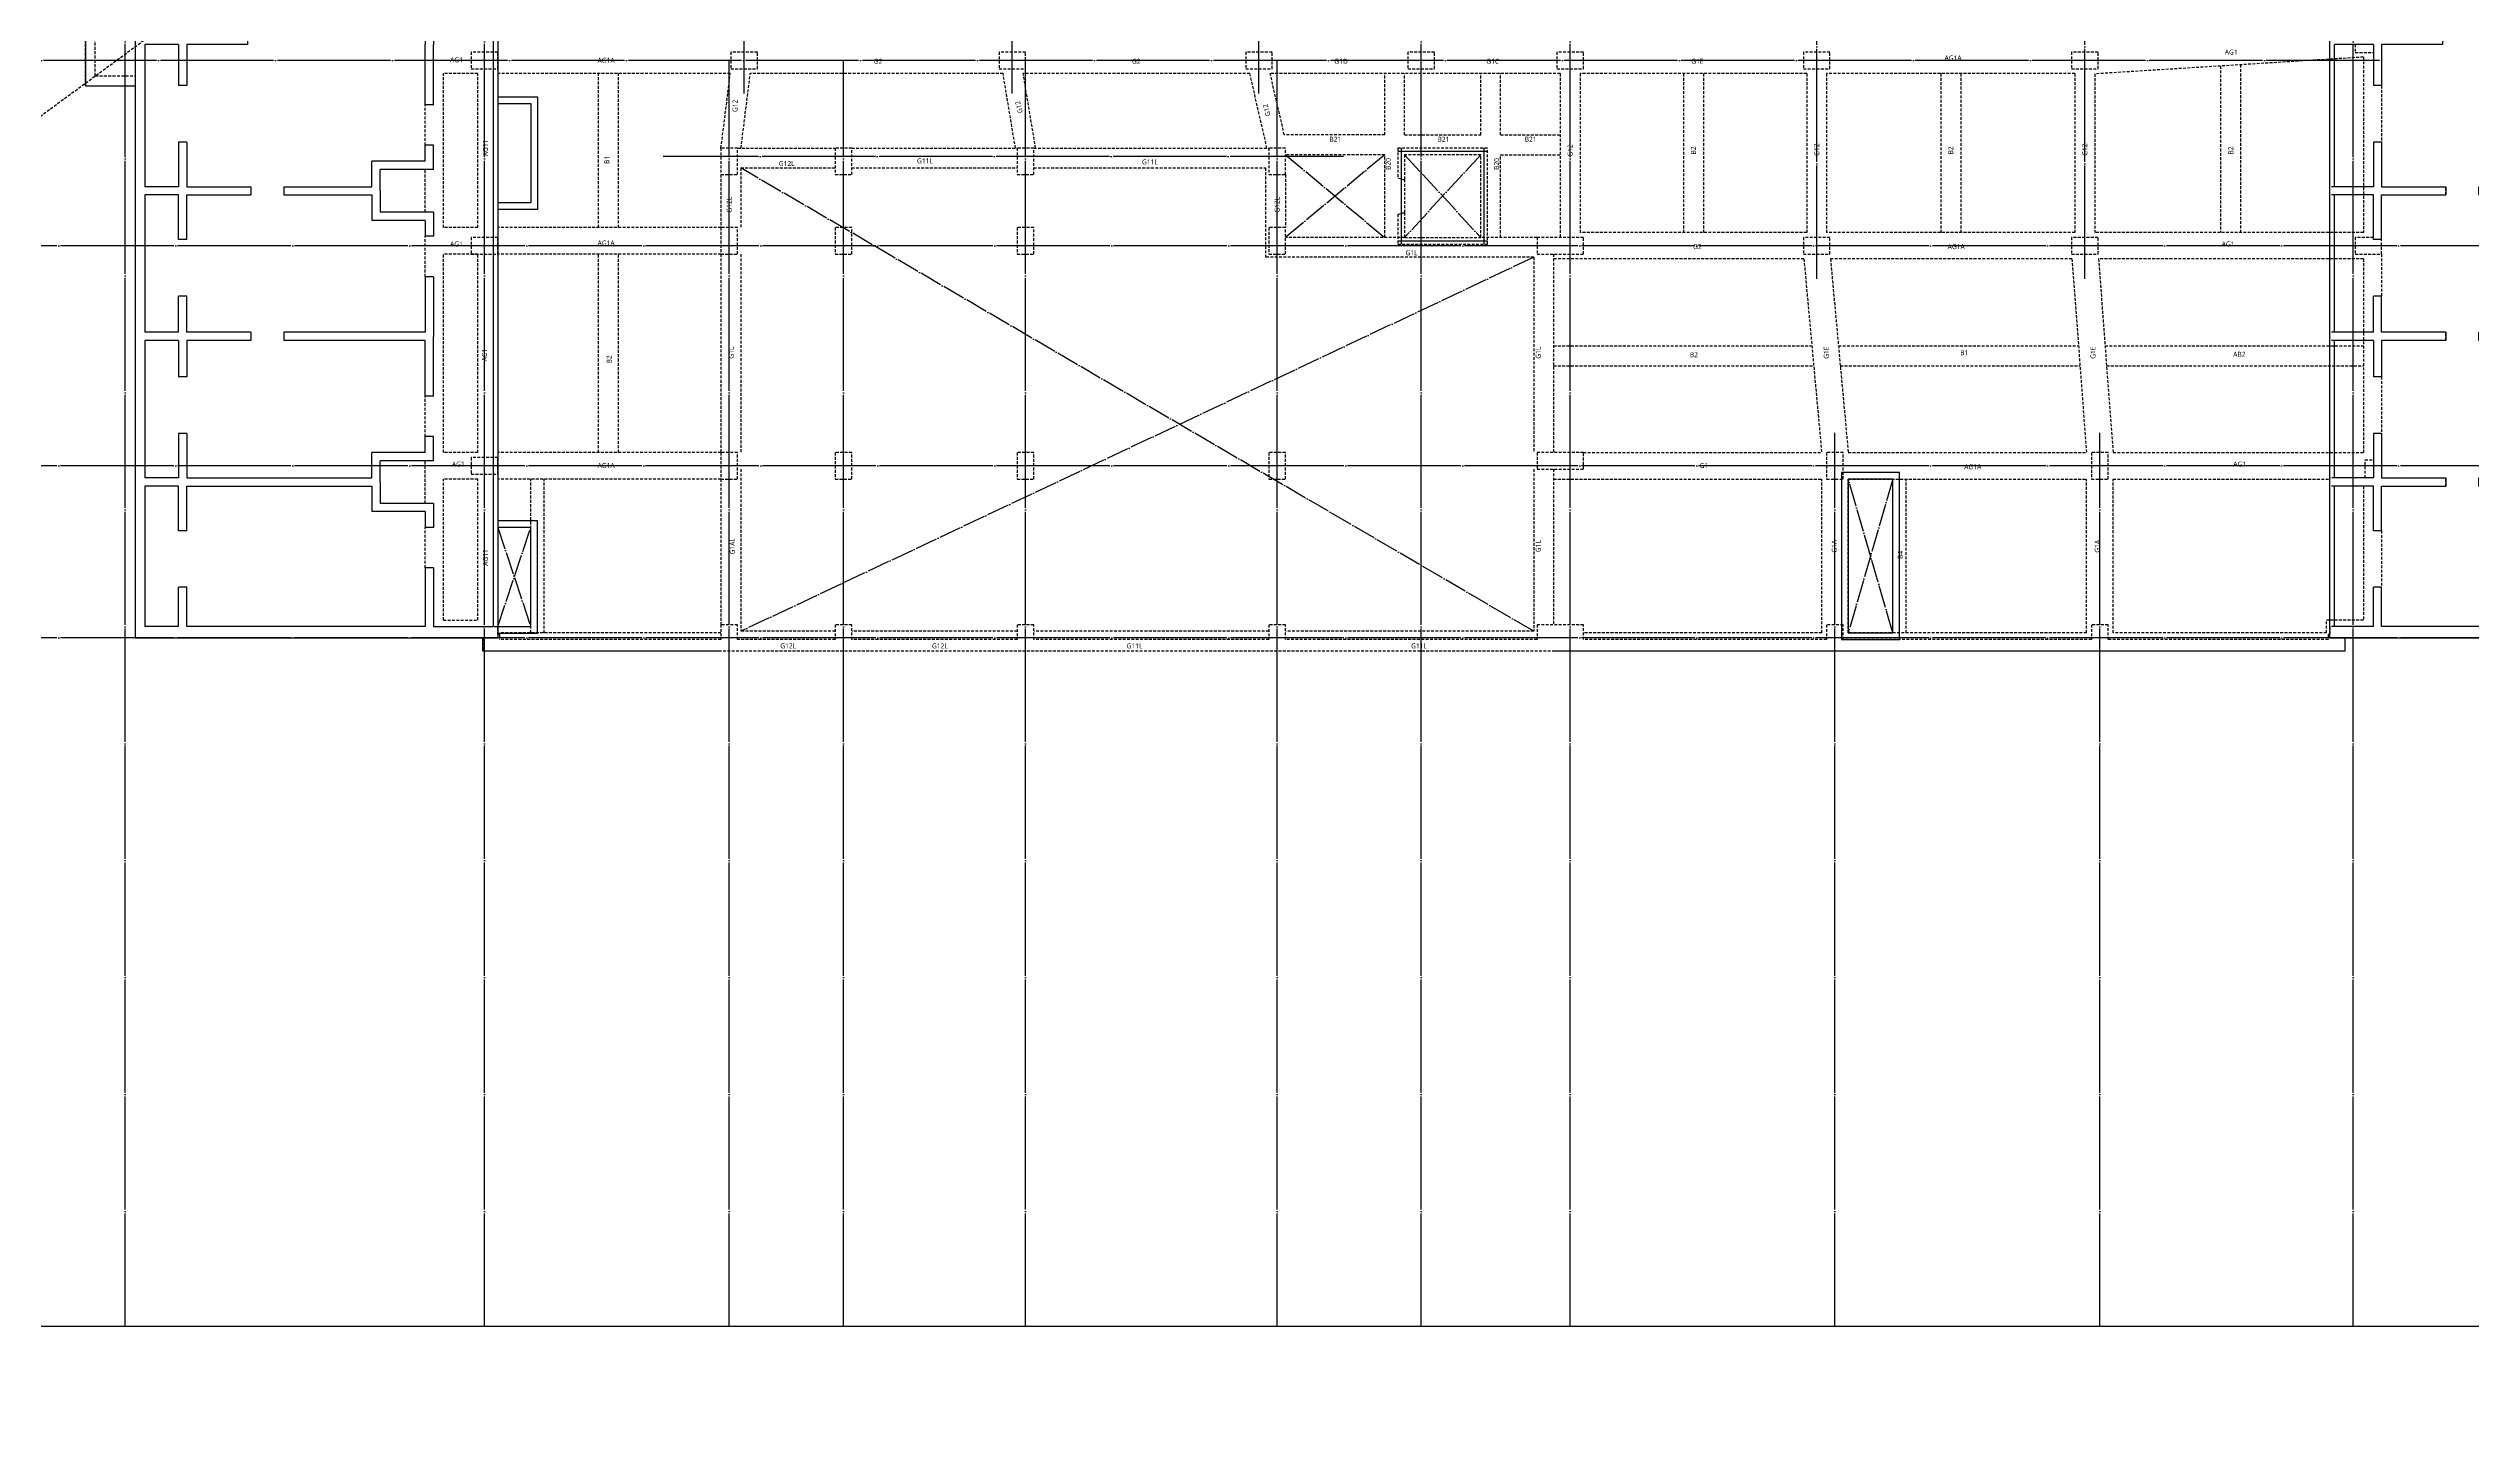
# Model space of a CAD drawing. Header units: millimetres. Extents: x 317501 to 2277231, y -321722 to 1186893.
# Drawn here: x 1525307 to 1598502, y 706226 to 748139 of the extents above; entities that cross this region are included whole.
import ezdxf
from ezdxf.enums import TextEntityAlignment as Align

# ---------------------------------------------------------------- set-up
doc = ezdxf.new("R2010")
doc.units = ezdxf.units.MM
doc.header["$LTSCALE"] = 57
for name, pattern in [('XS-지하주차장$0$CEN', [62, 60, -1, 0, -1]), ('XS-지하주차장$0$DDOT', [14, 12, -1, 0, -1]), ('XS-지하주차장$0$HID', [2.3, 1.5, -0.8])]:
    doc.linetypes.add(name, pattern=pattern)
for name, color, linetype, plot in [('XS-지하주차장$0$0106', 3, 'XS-지하주차장$0$HID', False), ('XS-지하주차장$0$B-TEXT', 7, 'Continuous', False), ('XS-지하주차장$0$DEFPOINT', 144, 'Continuous', False), ('XS-지하주차장$0$G-TEXT', 3, 'Continuous', False)]:
    doc.layers.add(name, color=color, linetype=linetype, plot=plot)
for name, color, linetype in [('XS-지하주차장$0$AWG', 5, 'XS-지하주차장$0$HID'), ('XS-지하주차장$0$B', 9, 'XS-지하주차장$0$HID'), ('XS-지하주차장$0$CEN-P', 14, 'XS-지하주차장$0$CEN'), ('XS-지하주차장$0$DA', 7, 'XS-지하주차장$0$HID'), ('XS-지하주차장$0$DA-PIT', 40, 'Continuous'), ('XS-지하주차장$0$EL7', 7, 'Continuous'), ('XS-지하주차장$0$G', 4, 'XS-지하주차장$0$HID'), ('XS-지하주차장$0$OPEN', 9, 'XS-지하주차장$0$DDOT'), ('XS-지하주차장$0$W1-H', 11, 'XS-지하주차장$0$HID'), ('XS-지하주차장$0$W11', 40, 'Continuous'), ('XS-지하주차장$0$WG', 6, 'XS-지하주차장$0$HID')]:
    doc.layers.add(name, color=color, linetype=linetype)
doc.styles.add('XS-지하주차장$0$맑은 고딕', font='malgun.ttf')

# ---------------------------------------------------------------- blocks, each defined once
blk = doc.blocks.new('XS-지하주차장$0$B1-W')
at = {"layer": 'XS-지하주차장$0$W1-H'}
for p, q in [((-1500, 16695), (-1500, 25595)), ((-1200, 16995), (-1200, 25295)), ((0, 18195), (0, 16995)), ((300, 17945), (300, 13645)), ((1315, 17945), (1315, 16700)), ((1565, 17945), (1565, 16700)), ((8765, 16115), (8765, 17945)), ((9015, 16115), (9015, 17945)), ((10155, 17710), (10155, 17210)), ((10955, 17710), (10155, 17710)), ((10955, 17210), (10955, 17710)), ((18000, 17710), (18000, 17210)), ((18800, 17710), (18000, 17710)), ((18800, 17210), (18800, 17710)), ((26100, 17710), (26100, 17210)), ((26900, 17710), (26100, 17710)), ((26900, 17210), (26900, 17710)), ((33550, 17710), (33550, 17210)), ((34350, 17710), (33550, 17710)), ((34350, 17210), (34350, 17710)), ((38450, 17710), (38450, 17210)), ((39250, 17710), (38450, 17710)), ((39250, 17210), (39250, 17710)), ((42950, 17710), (42950, 17210)), ((43750, 17710), (42950, 17710)), ((43750, 17210), (43750, 17710)), ((50400, 17710), (50400, 17210)), ((51200, 17710), (50400, 17710)), ((51200, 17210), (51200, 17710)), ((58500, 17710), (58500, 17210)), ((59300, 17710), (58500, 17710)), ((59300, 17210), (59300, 17710)), ((67065, 17945), (67065, 17695)), ((67065, 17695), (67615, 17695)), ((67615, 17695), (67615, 16700)), ((67865, 17945), (67865, 16700)), ((-1200, 16995), (0, 16995)), ((10155, 17210), (10955, 17210)), ((18000, 17210), (18800, 17210)), ((26100, 17210), (26900, 17210)), ((33550, 17210), (34350, 17210)), ((38450, 17210), (39250, 17210)), ((42950, 17210), (43750, 17210)), ((50400, 17210), (51200, 17210)), ((58500, 17210), (59300, 17210)), ((-1500, 16695), (0, 16695)), ((0, 16695), (0, 0)), ((1565, 16700), (1315, 16700)), ((9015, 16115), (8765, 16115)), ((67865, 16700), (67615, 16700)), ((1565, 14990), (1315, 14990)), ((1315, 14990), (1315, 13645)), ((1565, 14990), (1565, 13645)), ((8765, 14415), (8765, 14895)), ((9015, 14895), (8765, 14895)), ((9015, 14165), (9015, 14895)), ((18200, 14810), (17700, 14810)), ((17700, 14810), (17700, 14010)), ((18200, 14010), (18200, 14810)), ((21650, 14810), (21150, 14810)), ((21150, 14810), (21150, 14010)), ((21650, 14010), (21650, 14810)), ((27150, 14810), (26650, 14810)), ((26650, 14810), (26650, 14010)), ((27150, 14010), (27150, 14810)), ((34750, 14810), (34250, 14810)), ((34250, 14810), (34250, 14010)), ((34750, 14010), (34750, 14810)), ((40850, 14810), (38150, 14810)), ((38150, 14810), (38150, 13915)), ((40850, 11910), (40850, 14810)), ((67865, 14990), (67615, 14990)), ((67615, 14990), (67615, 13645)), ((67865, 14990), (67865, 13645)), ((7155, 13645), (7155, 14415)), ((8765, 14415), (7155, 14415)), ((7405, 13520), (7405, 14165)), ((9015, 14165), (7405, 14165)), ((17700, 14010), (18200, 14010)), ((21150, 14010), (21650, 14010)), ((26650, 14010), (27150, 14010)), ((34250, 14010), (34750, 14010)), ((38150, 13915), (38300, 13865)), ((40650, 14610), (38350, 14610)), ((38350, 14610), (38350, 13865)), ((40650, 12110), (40650, 14610)), ((1315, 13645), (300, 13645)), ((300, 13395), (300, 9245)), ((1315, 13395), (300, 13395)), ((1315, 12050), (1315, 13395)), ((1565, 13645), (3500, 13645)), ((1565, 12050), (1565, 13395)), ((1565, 13395), (3500, 13395)), ((3500, 13645), (3500, 13395)), ((4500, 13645), (7155, 13645)), ((4500, 13645), (4500, 13395)), ((4500, 13395), (7155, 13395)), ((7155, 13395), (7155, 12625)), ((7405, 13520), (7405, 12875)), ((38300, 13865), (38350, 13865)), ((66300, 13395), (66300, 13645)), ((67615, 13645), (66300, 13645)), ((67615, 13395), (66300, 13395)), ((67615, 12110), (67615, 13395)), ((67865, 13645), (69800, 13645)), ((67865, 12110), (67865, 13395)), ((67865, 13395), (69800, 13395)), ((69800, 13395), (69800, 13645)), ((8765, 12625), (7155, 12625)), ((9015, 12875), (7405, 12875)), ((8765, 12625), (8765, 12145)), ((9015, 12875), (9015, 12145)), ((38150, 12805), (38300, 12855)), ((38150, 12805), (38150, 11910)), ((38300, 12855), (38350, 12855)), ((38350, 12855), (38350, 12110)), ((1565, 12050), (1315, 12050)), ((9015, 12145), (8765, 12145)), ((10155, 12110), (10155, 11610)), ((10955, 12110), (10155, 12110)), ((10955, 11610), (10955, 12110)), ((18200, 12410), (17700, 12410)), ((17700, 12410), (17700, 11610)), ((18200, 11610), (18200, 12410)), ((21650, 12410), (21150, 12410)), ((21150, 12410), (21150, 11610)), ((21650, 11610), (21650, 12410)), ((27150, 12410), (26650, 12410)), ((26650, 12410), (26650, 11610)), ((27150, 11610), (27150, 12410)), ((34750, 12410), (34250, 12410)), ((34250, 12410), (34250, 11610)), ((34750, 11610), (34750, 12410)), ((38150, 11910), (40850, 11910)), ((38350, 12110), (40650, 12110)), ((42350, 12110), (42350, 11610)), ((43750, 12110), (42350, 12110)), ((43750, 11610), (43750, 12110)), ((50400, 12110), (50400, 11610)), ((51200, 12110), (50400, 12110)), ((51200, 11610), (51200, 12110)), ((58500, 12110), (58500, 11610)), ((59300, 12110), (58500, 12110)), ((59300, 11610), (59300, 12110)), ((67615, 12110), (67065, 12110)), ((67065, 12110), (67065, 11610)), ((67865, 11610), (67865, 12110)), ((10155, 11610), (10955, 11610)), ((17700, 11610), (18200, 11610)), ((21150, 11610), (21650, 11610)), ((26650, 11610), (27150, 11610)), ((34250, 11610), (34750, 11610)), ((42350, 11610), (43750, 11610)), ((50400, 11610), (51200, 11610)), ((58500, 11610), (59300, 11610)), ((67065, 11610), (67865, 11610)), ((1565, 10340), (1315, 10340)), ((1315, 9245), (1315, 10340)), ((1565, 9245), (1565, 10340)), ((8765, 10925), (8765, 9245)), ((9015, 10925), (8765, 10925)), ((9015, 10925), (9015, 9120)), ((67865, 10340), (67615, 10340)), ((67615, 9245), (67615, 10340)), ((67865, 9245), (67865, 10340)), ((1315, 9245), (300, 9245)), ((1315, 8995), (300, 8995)), ((300, 8995), (300, 4845)), ((1315, 8995), (1315, 7900)), ((3500, 9245), (1565, 9245)), ((1565, 8995), (1565, 7900)), ((3500, 8995), (1565, 8995)), ((3500, 9245), (3500, 8995)), ((8765, 9245), (4500, 9245)), ((4500, 9245), (4500, 8995)), ((8765, 8995), (4500, 8995)), ((8765, 7315), (8765, 8995)), ((9015, 7315), (9015, 9120)), ((66300, 8995), (66300, 9245)), ((67615, 9245), (66300, 9245)), ((67615, 8995), (66300, 8995)), ((67615, 8995), (67615, 7900)), ((69800, 9245), (67865, 9245)), ((67865, 8995), (67865, 7900)), ((69800, 8995), (67865, 8995)), ((69800, 8995), (69800, 9245)), ((1565, 7900), (1315, 7900)), ((67865, 7900), (67615, 7900)), ((9015, 7315), (8765, 7315)), ((1565, 6190), (1315, 6190)), ((1315, 6190), (1315, 4845)), ((1565, 6190), (1565, 4845)), ((8765, 5615), (8765, 6095)), ((9015, 6095), (8765, 6095)), ((9015, 5365), (9015, 6095)), ((67865, 6190), (67615, 6190)), ((67615, 6190), (67615, 5395)), ((67865, 6190), (67865, 4845)), ((7155, 4845), (7155, 5615)), ((8765, 5615), (7155, 5615)), ((7405, 4720), (7405, 5365)), ((9015, 5365), (7405, 5365)), ((10155, 5460), (10155, 4960)), ((10955, 5460), (10155, 5460)), ((10955, 4960), (10955, 5460)), ((18200, 5610), (17700, 5610)), ((17700, 5610), (17700, 4810)), ((18200, 4810), (18200, 5610)), ((21650, 5610), (21150, 5610)), ((21150, 5610), (21150, 4810)), ((21650, 4810), (21650, 5610)), ((27150, 5610), (26650, 5610)), ((26650, 5610), (26650, 4810)), ((27150, 4810), (27150, 5610)), ((34750, 5610), (34250, 5610)), ((34250, 5610), (34250, 4810)), ((34750, 4810), (34750, 5610)), ((42350, 5610), (42350, 5110)), ((43750, 5610), (42350, 5610)), ((43750, 5110), (43750, 5610)), ((51600, 5610), (51100, 5610)), ((51100, 5610), (51100, 4810)), ((51600, 4810), (51600, 5610)), ((59600, 5610), (59100, 5610)), ((59100, 5610), (59100, 4810)), ((59600, 4810), (59600, 5610)), ((67365, 4845), (67365, 5395)), ((67365, 5395), (67615, 5395)), ((1315, 4845), (300, 4845)), ((300, 4595), (300, 350)), ((1315, 4595), (300, 4595)), ((1315, 3250), (1315, 4595)), ((1565, 4845), (7155, 4845)), ((1565, 3250), (1565, 4595)), ((1565, 4595), (7155, 4595)), ((7155, 4595), (7155, 3825)), ((7405, 4720), (7405, 4075)), ((10155, 4960), (10955, 4960)), ((17700, 4810), (18200, 4810)), ((21150, 4810), (21650, 4810)), ((26650, 4810), (27150, 4810)), ((34250, 4810), (34750, 4810)), ((42350, 5110), (43750, 5110)), ((51100, 4810), (51600, 4810)), ((59100, 4810), (59600, 4810)), ((66300, 4595), (66300, 4845)), ((67365, 4845), (66300, 4845)), ((67615, 4595), (66300, 4595)), ((67615, 3250), (67615, 4595)), ((67865, 4845), (69800, 4845)), ((67865, 3250), (67865, 4595)), ((67865, 4595), (69800, 4595)), ((69800, 4595), (69800, 4845)), ((8765, 3825), (7155, 3825)), ((9015, 4075), (7405, 4075)), ((8765, 3825), (8765, 3345)), ((9015, 4075), (9015, 3345)), ((1565, 3250), (1315, 3250)), ((9015, 3345), (8765, 3345)), ((67865, 3250), (67615, 3250)), ((1565, 1540), (1315, 1540)), ((1315, 350), (1315, 1540)), ((1565, 350), (1565, 1540)), ((8765, 2125), (8765, 350)), ((9015, 2125), (8765, 2125)), ((9015, 2125), (9015, 350)), ((67865, 1540), (67615, 1540)), ((67615, 350), (67615, 1540)), ((67865, 350), (67865, 1540)), ((10505, 0), (0, 0)), ((1315, 350), (300, 350)), ((8765, 350), (1565, 350)), ((9015, 350), (10955, 350)), ((10955, 110), (10955, 350)), ((11005, 110), (10955, 110)), ((11005, 110), (11005, -40)), ((18200, 410), (17700, 410)), ((17700, 410), (17700, -40)), ((18200, -40), (18200, 410)), ((21650, 410), (21150, 410)), ((21150, 410), (21150, -40)), ((21650, -40), (21650, 410)), ((27150, 410), (26650, 410)), ((26650, 410), (26650, -40)), ((27150, -40), (27150, 410)), ((34750, 410), (34250, 410)), ((34250, 410), (34250, -40)), ((34750, -40), (34750, 410)), ((43750, 410), (42350, 410)), ((42350, 410), (42350, -40)), ((43750, -40), (43750, 410)), ((51600, 410), (51100, 410)), ((51100, 410), (51100, -40)), ((51600, -40), (51600, 410)), ((59600, 410), (59100, 410)), ((59100, 410), (59100, -40)), ((59600, -40), (59600, 410)), ((66300, 110), (66250, 110)), ((66250, 110), (66250, -40)), ((67615, 350), (66300, 350)), ((66300, 350), (66300, 110)), ((75065, 350), (67865, 350)), ((10505, 0), (10505, -390)), ((66750, -390), (10505, -390)), ((17700, -40), (11005, -40)), ((21150, -40), (18200, -40)), ((26650, -40), (21650, -40)), ((34250, -40), (27150, -40)), ((42350, -40), (34750, -40)), ((51100, -40), (43750, -40)), ((59100, -40), (51600, -40)), ((66250, -40), (59600, -40)), ((76355, 0), (66750, 0)), ((66750, 0), (66750, -390))]:
    blk.add_line(p, q, dxfattribs=at)
blk = doc.blocks.new('XS-지하주차장$0$103')
at = {"layer": 'XS-지하주차장$0$W11'}
for p, q in [((0, 0), (0, 14100)), ((24885, 14100), (0, 14100)), ((24885, 10715), (24885, 14100)), ((250, 10455), (250, 13900)), ((6830, 13900), (250, 13900)), ((6830, 10455), (6830, 13900)), ((7030, 10455), (7030, 13900)), ((14359, 13900), (7030, 13900)), ((13891, 10455), (14359, 13900)), ((14093, 10455), (14561, 13900)), ((23030, 13900), (14561, 13900)), ((23030, 10455), (23030, 13900)), ((24685, 13900), (23230, 13900)), ((23230, 8715), (23230, 13900)), ((24685, 10515), (24685, 13900)), ((6830, 10455), (250, 10455)), ((250, 8715), (250, 10255)), ((6830, 10255), (250, 10255)), ((6830, 9015), (6830, 10255)), ((13891, 10455), (7030, 10455)), ((7030, 9015), (7030, 10255)), ((13865, 10255), (7030, 10255)), ((13865, 8715), (13865, 10255)), ((23030, 10255), (14065, 10255)), ((14065, 8715), (14065, 10255)), ((23030, 10455), (14093, 10455)), ((23030, 8715), (23030, 10255)), ((24685, 10515), (48340, 10515)), ((30045, 10715), (24885, 10715)), ((30045, 10715), (30045, 10655)), ((30045, 10655), (48690, 10655)), ((48340, 8715), (48340, 10515)), ((48690, 10655), (48690, -300)), ((1075, 8715), (250, 8715)), ((1075, 8465), (250, 8465)), ((250, 8465), (250, 1565)), ((1075, 8715), (1075, 8465)), ((3025, 8715), (2185, 8715)), ((2185, 8715), (2185, 8465)), ((2775, 8465), (2185, 8465)), ((2775, 8465), (2775, 7425)), ((3025, 8715), (3025, 7675)), ((5615, 8715), (6455, 8715)), ((5615, 8715), (5615, 7675)), ((5865, 8465), (6455, 8465)), ((5865, 8465), (5865, 7425)), ((6455, 8715), (6455, 8465)), ((7565, 8715), (8320, 8715)), ((7565, 8715), (7565, 8465)), ((7565, 8465), (7920, 8465)), ((7920, 8465), (7920, 7915)), ((8720, 8715), (8320, 8715)), ((8720, 8715), (8720, 7915)), ((11025, 8715), (10425, 8715)), ((10425, 8715), (10425, 7075)), ((11025, 8715), (11025, 7675)), ((13615, 8715), (13615, 7675)), ((13615, 8715), (14215, 8715)), ((14215, 8715), (14215, 7075)), ((15920, 8715), (15920, 7915)), ((16720, 8715), (15920, 8715)), ((16720, 8715), (16720, 7915)), ((19025, 8715), (18425, 8715)), ((18425, 8715), (18425, 7075)), ((19025, 8715), (19025, 7675)), ((21615, 8715), (21615, 7675)), ((23030, 8715), (21615, 8715)), ((22215, 8465), (23795, 8465)), ((22215, 8465), (22215, 7075)), ((24595, 8715), (23230, 8715)), ((23795, 8465), (23795, 7915)), ((24595, 6920), (24595, 8715)), ((27545, 8715), (30745, 8715)), ((27545, 7755), (27545, 8715)), ((27795, 8465), (30095, 8465)), ((27795, 7755), (27795, 8465)), ((30095, 3100), (30095, 8465)), ((30345, 3100), (30345, 8465)), ((30345, 8465), (30745, 8465)), ((32575, 8715), (30745, 8715)), ((32575, 8465), (30745, 8465)), ((32575, 8715), (32575, 8465)), ((34525, 8715), (33795, 8715)), ((33795, 8715), (33795, 8465)), ((34275, 8465), (33795, 8465)), ((34275, 8465), (34275, 6855)), ((34525, 8715), (34525, 7105)), ((35815, 8715), (36545, 8715)), ((35815, 8715), (35815, 7105)), ((36065, 8465), (36545, 8465)), ((36065, 8465), (36065, 6855)), ((36545, 8715), (36545, 8465)), ((37765, 8715), (39570, 8715)), ((37765, 8715), (37765, 8465)), ((37765, 8465), (39445, 8465)), ((39445, 8465), (39445, 4200)), ((41375, 8715), (39570, 8715)), ((39695, 8465), (39695, 4200)), ((41375, 8465), (39695, 8465)), ((41375, 8715), (41375, 8465)), ((43325, 8715), (42595, 8715)), ((42595, 8715), (42595, 8465)), ((43075, 8465), (42595, 8465)), ((43075, 8465), (43075, 6855)), ((43325, 8715), (43325, 7105)), ((44615, 8715), (45345, 8715)), ((44615, 8715), (44615, 7105)), ((44865, 8465), (45345, 8465)), ((44865, 8465), (44865, 6855)), ((45345, 8715), (45345, 8465)), ((46565, 8715), (48340, 8715)), ((46565, 8715), (46565, 8465)), ((46565, 8465), (48340, 8465)), ((48340, 8465), (48340, 1265)), ((4195, 7425), (2775, 7425)), ((4320, 7675), (3025, 7675)), ((4195, 4655), (4195, 7425)), ((4320, 7675), (5615, 7675)), ((4445, 4655), (4445, 7425)), ((4445, 7425), (5865, 7425)), ((8720, 7915), (7920, 7915)), ((12320, 7675), (11025, 7675)), ((12320, 7675), (13615, 7675)), ((15920, 7915), (16720, 7915)), ((20320, 7675), (19025, 7675)), ((20320, 7675), (21615, 7675)), ((23795, 7915), (24345, 7915)), ((24345, 6920), (24345, 7915)), ((27545, 7755), (27795, 7755)), ((14215, 7075), (10425, 7075)), ((22215, 7075), (18425, 7075)), ((24345, 6920), (24595, 6920)), ((35045, 6855), (34275, 6855)), ((35170, 7105), (34525, 7105)), ((35045, 4200), (35045, 6855)), ((35170, 7105), (35815, 7105)), ((35295, 6855), (36065, 6855)), ((35295, 4200), (35295, 6855)), ((43845, 6855), (43075, 6855)), ((43970, 7105), (43325, 7105)), ((43845, 1265), (43845, 6855)), ((43970, 7105), (44615, 7105)), ((44095, 1265), (44095, 6855)), ((44095, 6855), (44865, 6855)), ((27545, 6565), (27545, 4900)), ((27545, 6565), (27795, 6565)), ((27795, 4900), (27795, 6565)), ((24345, 1565), (24345, 5710)), ((24345, 5710), (24595, 5710)), ((24595, 3100), (24595, 5710)), ((4195, 4655), (4320, 4655)), ((4445, 4655), (4320, 4655)), ((27545, 4900), (27795, 4900)), ((35045, 4200), (35295, 4200)), ((39445, 4200), (39695, 4200)), ((4195, 1565), (4195, 3155)), ((4195, 3155), (4320, 3155)), ((4445, 3155), (4320, 3155)), ((4445, 1565), (4445, 3155)), ((24595, 3100), (25595, 3100)), ((25595, 3100), (25595, 2850)), ((26705, 3100), (27545, 3100)), ((26705, 3100), (26705, 2850)), ((27545, 3330), (27795, 3330)), ((27545, 3100), (27545, 3330)), ((27795, 3100), (27795, 3330)), ((27795, 3100), (30095, 3100)), ((30345, 3100), (30745, 3100)), ((30745, 3100), (30745, 1265)), ((35045, 1265), (35045, 3200)), ((35045, 3200), (35295, 3200)), ((35295, 1265), (35295, 3200)), ((39445, 3200), (39445, 1265)), ((39445, 3200), (39695, 3200)), ((39695, 3200), (39695, 1265)), ((24595, 250), (24595, 2850)), ((24595, 2850), (25595, 2850)), ((26705, 2850), (30495, 2850)), ((30495, 250), (30495, 2850)), ((250, 1565), (1040, 1565)), ((1040, 1565), (1040, 1315)), ((2850, 1565), (4195, 1565)), ((2850, 1565), (2850, 1315)), ((5790, 1565), (4445, 1565)), ((5790, 1565), (5790, 1315)), ((8720, 1565), (7600, 1565)), ((7600, 1565), (7600, 1315)), ((8720, 1565), (8720, 300)), ((11920, 1565), (11920, 300)), ((11920, 1565), (12720, 1565)), ((12720, 1565), (12720, 300)), ((16720, 1565), (15920, 1565)), ((15920, 1565), (15920, 300)), ((16720, 300), (16720, 1565)), ((19920, 1565), (20720, 1565)), ((19920, 300), (19920, 1565)), ((20720, 300), (20720, 1565)), ((23795, 300), (23795, 1565)), ((24345, 1565), (23795, 1565)), ((250, 1315), (250, 300)), ((250, 1315), (1040, 1315)), ((2850, 1315), (4195, 1315)), ((4195, 1315), (4195, 300)), ((5790, 1315), (4445, 1315)), ((4445, 1315), (4445, 300)), ((7920, 1315), (7600, 1315)), ((7920, 1315), (7920, 300)), ((30745, 1265), (31990, 1265)), ((30745, 1015), (30745, 0)), ((30745, 1015), (31990, 1015)), ((31990, 1265), (31990, 1015)), ((33700, 1265), (35045, 1265)), ((33700, 1265), (33700, 1015)), ((33700, 1015), (35045, 1015)), ((35045, 1015), (35045, 0)), ((36640, 1265), (35295, 1265)), ((36640, 1015), (35295, 1015)), ((35295, 1015), (35295, 0)), ((36640, 1265), (36640, 1015)), ((39445, 1265), (38350, 1265)), ((38350, 1265), (38350, 1015)), ((39445, 1015), (38350, 1015)), ((39445, 1015), (39445, 0)), ((39695, 1265), (40790, 1265)), ((39695, 1015), (39695, 0)), ((39695, 1015), (40790, 1015)), ((40790, 1265), (40790, 1015)), ((42500, 1265), (43845, 1265)), ((42500, 1265), (42500, 1015)), ((42500, 1015), (43845, 1015)), ((43845, 1015), (43845, 0)), ((45440, 1265), (44095, 1265)), ((45440, 1015), (44095, 1015)), ((44095, 1015), (44095, 0)), ((45440, 1265), (45440, 1015)), ((48340, 1265), (47150, 1265)), ((47150, 1265), (47150, 1015)), ((48340, 1015), (47150, 1015)), ((48340, 1015), (48340, 0)), ((250, 300), (4195, 300)), ((4445, 300), (7920, 300)), ((8720, 300), (11920, 300)), ((12720, 300), (15920, 300)), ((16720, 300), (19920, 300)), ((20720, 300), (23795, 300)), ((24595, 250), (30495, 250)), ((30495, 0), (0, 0)), ((30495, -300), (30495, 0)), ((30495, -300), (48690, -300)), ((30745, 0), (35045, 0)), ((35295, 0), (39445, 0)), ((39695, 0), (43845, 0)), ((44095, 0), (48340, 0))]:
    blk.add_line(p, q, dxfattribs=at)
blk = doc.blocks.new('XS-지하주차장$0$104')
at = {"layer": 'XS-지하주차장$0$W11'}
for p, q in [((24885, 10265), (30045, 10265)), ((24885, 10265), (24885, 10205)), ((30045, 10265), (30045, 10205)), ((0, 10205), (24885, 10205)), ((0, 10205), (0, 0)), ((250, 8715), (250, 10065)), ((250, 10065), (24885, 10065)), ((24885, 10065), (48340, 10065)), ((30045, 10205), (48690, 10205)), ((48340, 8715), (48340, 10065)), ((48690, 10205), (48690, -300)), ((1075, 8715), (250, 8715)), ((1075, 8465), (250, 8465)), ((250, 8465), (250, 6350)), ((1075, 8715), (1075, 8465)), ((3025, 8715), (2295, 8715)), ((2295, 8715), (2295, 8465)), ((2775, 8465), (2295, 8465)), ((2775, 8465), (2775, 7425)), ((3025, 8715), (3025, 7675)), ((5615, 8715), (6345, 8715)), ((5615, 8715), (5615, 7675)), ((5865, 8465), (6345, 8465)), ((5865, 8465), (5865, 7425)), ((6345, 8715), (6345, 8465)), ((7565, 8715), (8320, 8715)), ((7565, 8715), (7565, 8465)), ((7565, 8465), (8195, 8465)), ((8195, 8465), (8195, 6350)), ((9075, 8715), (8320, 8715)), ((8445, 8465), (8445, 5550)), ((9075, 8465), (8445, 8465)), ((9075, 8715), (9075, 8465)), ((11025, 8715), (10295, 8715)), ((10295, 8715), (10295, 8465)), ((10775, 8465), (10295, 8465)), ((10775, 8465), (10775, 7425)), ((11025, 8715), (11025, 7675)), ((13615, 8715), (14345, 8715)), ((13615, 8715), (13615, 7675)), ((13865, 8465), (14345, 8465)), ((13865, 8465), (13865, 7425)), ((14345, 8715), (14345, 8465)), ((15565, 8715), (16320, 8715)), ((15565, 8715), (15565, 8465)), ((15565, 8465), (16195, 8465)), ((16195, 8465), (16195, 5550)), ((17075, 8715), (16320, 8715)), ((16445, 8465), (16445, 7675)), ((17075, 8465), (16445, 8465)), ((17075, 8715), (17075, 8465)), ((19025, 8715), (18295, 8715)), ((18295, 8715), (18295, 8465)), ((18775, 8465), (18295, 8465)), ((18775, 8465), (18775, 7425)), ((19025, 8715), (19025, 7675)), ((21615, 8715), (22345, 8715)), ((21615, 8715), (21615, 7675)), ((21865, 8465), (22345, 8465)), ((21865, 8465), (21865, 7425)), ((22345, 8715), (22345, 8465)), ((23565, 8715), (24595, 8715)), ((23565, 8715), (23565, 8465)), ((23565, 8465), (24345, 8465)), ((24345, 8465), (24345, 7675)), ((24595, 6875), (24595, 8715)), ((27545, 8715), (30745, 8715)), ((27545, 7755), (27545, 8715)), ((27795, 8465), (30095, 8465)), ((27795, 7755), (27795, 8465)), ((30095, 3100), (30095, 8465)), ((30345, 3100), (30345, 8465)), ((30345, 8465), (30745, 8465)), ((32575, 8715), (30745, 8715)), ((32575, 8465), (30745, 8465)), ((32575, 8715), (32575, 8465)), ((34525, 8715), (33795, 8715)), ((33795, 8715), (33795, 8465)), ((34275, 8465), (33795, 8465)), ((34275, 8465), (34275, 6855)), ((34525, 8715), (34525, 7105)), ((35815, 8715), (36545, 8715)), ((35815, 8715), (35815, 7105)), ((36065, 8465), (36545, 8465)), ((36065, 8465), (36065, 6855)), ((36545, 8715), (36545, 8465)), ((37765, 8715), (39570, 8715)), ((37765, 8715), (37765, 8465)), ((37765, 8465), (39445, 8465)), ((39445, 8465), (39445, 4200)), ((41375, 8715), (39570, 8715)), ((39695, 8465), (39695, 4200)), ((41375, 8465), (39695, 8465)), ((41375, 8715), (41375, 8465)), ((43325, 8715), (42595, 8715)), ((42595, 8715), (42595, 8465)), ((43075, 8465), (42595, 8465)), ((43075, 8465), (43075, 6855)), ((43325, 8715), (43325, 7105)), ((44615, 8715), (45345, 8715)), ((44615, 8715), (44615, 7105)), ((44865, 8465), (45345, 8465)), ((44865, 8465), (44865, 6855)), ((45345, 8715), (45345, 8465)), ((46565, 8715), (48340, 8715)), ((46565, 8715), (46565, 8465)), ((46565, 8465), (48340, 8465)), ((48340, 8465), (48340, 1265)), ((4195, 7425), (2775, 7425)), ((4320, 7675), (3025, 7675)), ((4195, 5550), (4195, 7425)), ((4320, 7675), (5615, 7675)), ((4445, 7425), (5865, 7425)), ((4445, 6350), (4445, 7425)), ((12195, 7425), (10775, 7425)), ((12320, 7675), (11025, 7675)), ((12195, 6350), (12195, 7425)), ((12320, 7675), (13615, 7675)), ((12445, 6350), (12445, 7425)), ((12445, 7425), (13865, 7425)), ((16445, 7675), (17075, 7675)), ((17075, 7675), (17075, 5550)), ((20195, 7425), (18775, 7425)), ((20320, 7675), (19025, 7675)), ((20195, 6875), (20195, 7425)), ((20320, 7675), (21615, 7675)), ((20995, 7425), (21865, 7425)), ((20995, 7425), (20995, 6875)), ((24345, 7675), (23795, 7675)), ((23795, 7675), (23795, 6875)), ((27545, 7755), (27795, 7755)), ((20195, 6875), (20995, 6875)), ((24595, 6875), (23795, 6875)), ((35045, 6855), (34275, 6855)), ((35170, 7105), (34525, 7105)), ((35045, 4200), (35045, 6855)), ((35170, 7105), (35815, 7105)), ((35295, 6855), (36065, 6855)), ((35295, 4200), (35295, 6855)), ((43845, 6855), (43075, 6855)), ((43970, 7105), (43325, 7105)), ((43845, 4200), (43845, 6855)), ((43970, 7105), (44615, 7105)), ((44095, 6855), (44865, 6855)), ((44095, 4200), (44095, 6855)), ((800, 6350), (250, 6350)), ((800, 6350), (800, 5550)), ((4995, 6350), (4445, 6350)), ((4995, 6350), (4995, 5550)), ((7645, 6350), (8195, 6350)), ((7645, 6350), (7645, 5550)), ((11920, 6350), (12195, 6350)), ((11920, 5550), (11920, 6350)), ((12445, 6350), (12720, 6350)), ((12720, 6350), (12720, 5550)), ((27545, 6565), (27545, 4900)), ((27545, 6565), (27795, 6565)), ((27795, 4900), (27795, 6565)), ((250, 5550), (250, 1565)), ((800, 5550), (250, 5550)), ((4995, 5550), (4195, 5550)), ((7645, 5550), (8445, 5550)), ((11920, 5550), (12720, 5550)), ((16195, 5550), (17075, 5550)), ((24345, 5665), (24345, 1565)), ((24345, 5665), (24595, 5665)), ((24595, 3100), (24595, 5665)), ((27545, 4900), (27795, 4900)), ((35295, 4200), (35045, 4200)), ((39695, 4200), (39445, 4200)), ((44095, 4200), (43845, 4200)), ((24595, 3100), (25595, 3100)), ((25595, 3100), (25595, 2850)), ((26705, 3100), (27545, 3100)), ((26705, 3100), (26705, 2850)), ((27545, 3330), (27795, 3330)), ((27545, 3100), (27545, 3330)), ((27795, 3100), (27795, 3330)), ((27795, 3100), (30095, 3100)), ((30345, 3100), (30745, 3100)), ((30745, 3100), (30745, 1265)), ((35045, 1265), (35045, 3200)), ((35045, 3200), (35295, 3200)), ((35295, 1265), (35295, 3200)), ((39445, 3200), (39695, 3200)), ((39445, 3200), (39445, 1265)), ((39695, 3200), (39695, 1265)), ((43845, 1265), (43845, 3200)), ((43845, 3200), (44095, 3200)), ((44095, 1265), (44095, 3200)), ((24595, 250), (24595, 2850)), ((24595, 2850), (25595, 2850)), ((26705, 2850), (30495, 2850)), ((30495, 250), (30495, 2850)), ((800, 1565), (250, 1565)), ((800, 1565), (800, 765)), ((4995, 1565), (4195, 1565)), ((4195, 1565), (4195, 140)), ((4995, 1565), (4995, 765)), ((8445, 1565), (7645, 1565)), ((7645, 1565), (7645, 765)), ((8445, 1565), (8445, 140)), ((12720, 1565), (11920, 1565)), ((11920, 1565), (11920, 765)), ((12720, 1565), (12720, 765)), ((16995, 1565), (16195, 1565)), ((16195, 1565), (16195, 140)), ((16995, 1565), (16995, 765)), ((20995, 1565), (20195, 1565)), ((20195, 1565), (20195, 140)), ((20995, 1565), (20995, 765)), ((24345, 1565), (23795, 1565)), ((23795, 1565), (23795, 765)), ((800, 765), (250, 765)), ((250, 765), (250, 140)), ((4995, 765), (4445, 765)), ((4445, 765), (4445, 140)), ((8195, 765), (7645, 765)), ((8195, 765), (8195, 140)), ((11920, 765), (12195, 765)), ((12195, 765), (12195, 140)), ((12720, 765), (12445, 765)), ((12445, 765), (12445, 140)), ((16445, 765), (16445, 140)), ((16445, 765), (16995, 765)), ((20995, 765), (20445, 765)), ((20445, 765), (20445, 140)), ((24345, 765), (23795, 765)), ((24345, 765), (24345, 140)), ((30745, 1265), (31990, 1265)), ((30745, 1015), (30745, -160)), ((30745, 1015), (31980, 1015)), ((31990, 1265), (31990, 1015)), ((33700, 1265), (35045, 1265)), ((33700, 1265), (33700, 1015)), ((33700, 1015), (35045, 1015)), ((35045, 1015), (35045, -160)), ((36640, 1265), (35295, 1265)), ((36640, 1015), (35295, 1015)), ((35295, 1015), (35295, -160)), ((36640, 1265), (36640, 1015)), ((39445, 1265), (38350, 1265)), ((38350, 1265), (38350, 1015)), ((39445, 1015), (38350, 1015)), ((39445, 1015), (39445, -160)), ((39695, 1265), (40790, 1265)), ((39695, 1015), (39695, -160)), ((39695, 1015), (40790, 1015)), ((40790, 1265), (40790, 1015)), ((42500, 1265), (43845, 1265)), ((42500, 1265), (42500, 1015)), ((42500, 1015), (43845, 1015)), ((43845, 1015), (43845, -160)), ((45440, 1265), (44095, 1265)), ((45440, 1015), (44095, 1015)), ((44095, 1015), (44095, -160)), ((45440, 1265), (45440, 1015)), ((48340, 1265), (47150, 1265)), ((47150, 1265), (47150, 1015)), ((48340, 1015), (47150, 1015)), ((48340, 1015), (48340, -160)), ((4195, 140), (250, 140)), ((8195, 140), (4445, 140)), ((12195, 140), (8445, 140)), ((16195, 140), (12445, 140)), ((20195, 140), (16445, 140)), ((24345, 140), (20445, 140)), ((24595, 250), (30495, 250)), ((30495, 0), (0, 0)), ((30495, -300), (30495, 0)), ((48690, -300), (30495, -300)), ((35045, -160), (30745, -160)), ((39445, -160), (35295, -160)), ((43845, -160), (39695, -160)), ((48340, -160), (44095, -160))]:
    blk.add_line(p, q, dxfattribs=at)

msp = doc.modelspace()

# ---------------------------------------------------------------- linework, layer by layer
at = {"layer": 'XS-지하주차장$0$0106'}
msp.add_line((1534529.9, 753029.9), (1299907.3, 580849.7), dxfattribs=at)
at = {"layer": 'XS-지하주차장$0$AWG'}
for p, q in [((1537236.6, 742727.6), (1537236.6, 747377.6)), ((1595236.6, 747877.4), (1595236.6, 742577.6)), ((1595786.6, 747017.6), (1595786.6, 745307.6)), ((1536686.6, 745212.6), (1536686.6, 746432.6)), ((1536686.6, 743192.6), (1536686.6, 744482.6)), ((1536686.6, 741242.6), (1536686.6, 742462.6)), ((1537236.6, 735927.6), (1537236.6, 741927.6)), ((1595236.6, 741777.6), (1595236.6, 735927.6)), ((1595786.6, 741927.6), (1595786.6, 740657.6)), ((1595786.6, 738217.6), (1595786.6, 736507.6)), ((1536686.6, 736412.6), (1536686.6, 737632.6)), ((1536686.6, 734392.6), (1536686.6, 735682.6)), ((1537236.6, 730867.6), (1537236.6, 735127.6)), ((1595236.6, 734912.6), (1595236.6, 730867.6)), ((1536686.6, 732442.6), (1536686.6, 733662.6)), ((1595786.6, 733567.6), (1595786.6, 731857.6)), ((1537236.6, 730867.6), (1538276.6, 730867.6))]:
    msp.add_line(p, q, dxfattribs=at)
at = {"layer": 'XS-지하주차장$0$B'}
for p, q in [((1541921.6, 742727.6), (1541921.6, 747377.6)), ((1542521.6, 742727.6), (1542521.6, 747377.6)), ((1565671.6, 745527.6), (1565671.6, 747377.6)), ((1566271.6, 745527.6), (1566271.6, 747377.6)), ((1568571.6, 745527.6), (1568571.6, 747377.6)), ((1569171.6, 745527.6), (1569171.6, 747377.6)), ((1574696.6, 747377.6), (1574696.6, 742577.6)), ((1575296.6, 747377.6), (1575296.6, 742577.6)), ((1582471.6, 747377.6), (1582471.6, 742577.6)), ((1583071.6, 747377.6), (1583071.6, 742577.6)), ((1590921.6, 747606.6), (1590921.6, 742577.6)), ((1591521.6, 747644.1), (1591521.6, 742577.6)), ((1565671.6, 745527.6), (1562637.7, 745527.6)), ((1566271.6, 745527.6), (1568571.6, 745527.6)), ((1569171.6, 745527.6), (1570971.6, 745527.6)), ((1565671.6, 744927.6), (1562671.6, 744927.6)), ((1565671.6, 742427.6), (1565671.6, 744927.6)), ((1569171.6, 744927.6), (1570971.6, 744927.6)), ((1569171.6, 742427.6), (1569171.6, 744927.6)), ((1566271.6, 744182.6), (1566271.6, 743172.6)), ((1541921.6, 735927.6), (1541921.6, 741927.6)), ((1542521.6, 735927.6), (1542521.6, 741927.6)), ((1570771.6, 739152.6), (1578574.3, 739152.6)), ((1570771.6, 738552.6), (1578629.3, 738552.6)), ((1579377.7, 739152.6), (1586628.6, 739152.6)), ((1579432.7, 738552.6), (1586673.6, 738552.6)), ((1587430.9, 739152.6), (1595236.6, 739152.6)), ((1587475.9, 738552.6), (1595236.6, 738552.6)), ((1539876.6, 730477.6), (1539876.6, 735127.6)), ((1540276.6, 730477.6), (1540276.6, 735127.6)), ((1581021.6, 730477.6), (1581021.6, 735127.6)), ((1581421.6, 730477.6), (1581421.6, 735127.6))]:
    msp.add_line(p, q, dxfattribs=at)
at = {"layer": 'XS-지하주차장$0$CEN-P'}
for p, q in [((1527621.6, 709517.6), (1527621.6, 904517.6)), ((1561871.6, 746777.6), (1561871.6, 904517.6)), ((1571271.6, 709517.6), (1571271.6, 904517.6)), ((1538476.6, 709517.6), (1538476.6, 781177.6)), ((1595721.6, 747777.6), (1492421.6, 747777.6)), ((1545871.6, 709517.6), (1545871.6, 747777.6)), ((1566171.6, 745127.6), (1566171.6, 742227.6)), ((1568671.6, 742227.6), (1568671.6, 745127.6)), ((1568771.6, 745027.6), (1566071.6, 745027.6)), ((1566071.6, 742327.6), (1568771.6, 742327.6)), ((1716401.6, 742177.6), (1492421.6, 742177.6)), ((1579271.6, 709517.6), (1579271.6, 736527.6)), ((1587271.6, 709517.6), (1587271.6, 736527.6)), ((1716401.6, 735527.6), (1492421.6, 735527.6)), ((1716401.6, 730327.6), (1492421.6, 730327.6))]:
    msp.add_line(p, q, dxfattribs=at)
at = {"layer": 'XS-지하주차장$0$CEN-P', "color": 124}
for p, q in [((1566771.6, 709517.6), (1566771.6, 795517.6)), ((1549321.6, 709517.6), (1549321.6, 747777.6)), ((1554821.6, 709517.6), (1554821.6, 747777.6)), ((1562421.6, 709517.6), (1562421.6, 747777.6)), ((1564421.6, 744877.6), (1543871.6, 744877.6))]:
    msp.add_line(p, q, dxfattribs=at)
at = {"layer": 'XS-지하주차장$0$CEN-P', "color": 181}
for p, q in [((1546321.6, 746777.6), (1546321.6, 781177.6)), ((1554421.6, 746777.6), (1554421.6, 781177.6)), ((1578721.6, 741177.6), (1578721.6, 781177.6)), ((1586821.6, 741177.6), (1586821.6, 781177.6)), ((1594921.6, 709517.6), (1594921.6, 781177.6))]:
    msp.add_line(p, q, dxfattribs=at)
at = {"layer": 'XS-지하주차장$0$DA', "linetype": 'Continuous'}
msp.add_lwpolyline([(1579471.6, 730277.6), (1581221.6, 730277.6), (1581221.6, 735327.6), (1579471.6, 735327.6)], close=True, dxfattribs=at)
for points in [[(1579671.6, 730477.6), (1581021.6, 730477.6), (1581021.6, 735127.6), (1579671.6, 735127.6), (1579671.6, 730477.6)], [(1538876.6, 730467.6), (1540076.6, 730467.6), (1540076.6, 733867.6), (1538876.6, 733867.6)], [(1539876.6, 733667.6), (1538876.6, 733667.6), (1538876.6, 730667.6), (1539876.6, 730667.6), (1539876.6, 733667.6)]]:
    msp.add_lwpolyline(points, dxfattribs=at)
at = {"layer": 'XS-지하주차장$0$DA-PIT', "linetype": 'Continuous'}
for points in [[(1538876.6, 746677.6), (1540076.6, 746677.6), (1540076.6, 743277.6), (1538876.6, 743277.6)], [(1538876.6, 746477.6), (1539876.6, 746477.6), (1539876.6, 743477.6), (1538876.6, 743477.6)]]:
    msp.add_lwpolyline(points, dxfattribs=at)
at = {"layer": 'XS-지하주차장$0$DEFPOINT'}
msp.add_lwpolyline([(1492421.6, 709517.6), (1492421.6, 904517.6), (1716401.6, 904517.6), (1716401.6, 709517.6)], close=True, dxfattribs=at)
at = {"layer": 'XS-지하주차장$0$EL7'}
for points in [[(1528221.6, 755912.6), (1526421.6, 755912.6), (1526421.6, 747012.6), (1527921.6, 747012.6)], [(1545621.6, 729927.6), (1538426.6, 729927.6), (1538426.6, 730317.6)], [(1594671.6, 730317.6), (1594671.6, 729927.6), (1570771.6, 729927.6)]]:
    msp.add_lwpolyline(points, dxfattribs=at)
at = {"layer": 'XS-지하주차장$0$G'}
for p, q in [((1538276.6, 747377.6), (1537236.6, 747377.6)), ((1538276.6, 742727.6), (1538276.6, 747377.6)), ((1545902.9, 747377.6), (1538876.6, 747377.6)), ((1545621.6, 745127.6), (1545902.9, 747377.6)), ((1546226.3, 745127.6), (1546507.5, 747377.6)), ((1554142.5, 747377.6), (1546507.5, 747377.6)), ((1554517.5, 745127.6), (1554142.5, 747377.6)), ((1561598.2, 747377.6), (1554750.8, 747377.6)), ((1555125.8, 745127.6), (1554750.8, 747377.6)), ((1562113.8, 745127.6), (1561598.2, 747377.6)), ((1570971.6, 747377.6), (1562213.8, 747377.6)), ((1562637.7, 745527.6), (1562213.8, 747377.6)), ((1570971.6, 747377.6), (1570971.6, 742427.6)), ((1578421.6, 747377.6), (1571571.6, 747377.6)), ((1571571.6, 747377.6), (1571571.6, 742577.6)), ((1578421.6, 747377.6), (1578421.6, 742577.6)), ((1579021.6, 747377.6), (1579021.6, 742577.6)), ((1586521.6, 747377.6), (1579021.6, 747377.6)), ((1586521.6, 747377.6), (1586521.6, 742577.6)), ((1595236.6, 747877.4), (1587121.6, 747370.5)), ((1587121.6, 747370.5), (1587121.6, 742577.6)), ((1546121.6, 745127.6), (1549071.6, 745127.6)), ((1549571.6, 745127.6), (1554571.6, 745127.6)), ((1555071.6, 745127.6), (1562171.6, 745127.6)), ((1546221.6, 744527.6), (1549071.6, 744527.6)), ((1546221.6, 744527.6), (1546221.6, 742727.6)), ((1549571.6, 744527.6), (1554571.6, 744527.6)), ((1555071.6, 744527.6), (1562071.6, 744527.6)), ((1562071.6, 744527.6), (1562071.6, 741827.6)), ((1545621.6, 744327.6), (1545621.6, 742727.6)), ((1562671.6, 744327.6), (1562671.6, 742727.6)), ((1538276.6, 742727.6), (1537236.6, 742727.6)), ((1545621.6, 742727.6), (1538876.6, 742727.6)), ((1566271.6, 742427.6), (1562671.6, 742427.6)), ((1570271.6, 742427.6), (1568571.6, 742427.6)), ((1578421.6, 742577.6), (1571571.6, 742577.6)), ((1586521.6, 742577.6), (1579021.6, 742577.6)), ((1595236.6, 742577.6), (1587121.6, 742577.6)), ((1538276.6, 741927.6), (1537236.6, 741927.6)), ((1538276.6, 735927.6), (1538276.6, 741927.6)), ((1545621.6, 741927.6), (1538876.6, 741927.6)), ((1545621.6, 741927.6), (1545621.6, 735927.6)), ((1546221.6, 741927.6), (1546221.6, 735927.6)), ((1570171.6, 741827.6), (1562071.6, 741827.6)), ((1570171.6, 741827.6), (1570171.6, 735927.6)), ((1570771.6, 741927.6), (1570771.6, 735927.6)), ((1578333.7, 741777.6), (1570771.6, 741777.6)), ((1578333.7, 741777.6), (1578869.9, 735927.6)), ((1586431.7, 741777.6), (1579137, 741777.6)), ((1579137, 741777.6), (1579673.3, 735927.6)), ((1586431.7, 741777.6), (1586870.5, 735927.6)), ((1595236.6, 741777.6), (1587234, 741777.6)), ((1587234, 741777.6), (1587672.7, 735927.6)), ((1538276.6, 735927.6), (1537236.6, 735927.6)), ((1545621.6, 735927.6), (1538876.6, 735927.6)), ((1571671.6, 735927.6), (1578869.9, 735927.6)), ((1579673.3, 735927.6), (1586870.5, 735927.6)), ((1587672.7, 735927.6), (1595236.6, 735927.6)), ((1538276.6, 735127.6), (1537236.6, 735127.6)), ((1538276.6, 730867.6), (1538276.6, 735127.6)), ((1545621.6, 735127.6), (1538876.6, 735127.6)), ((1545621.6, 735127.6), (1545621.6, 730727.6)), ((1546221.6, 735427.6), (1546221.6, 730527.6)), ((1570171.6, 735427.6), (1570171.6, 730527.6)), ((1570771.6, 735427.6), (1570771.6, 730727.6)), ((1570771.6, 735127.6), (1578871.6, 735127.6)), ((1578871.6, 730477.6), (1578871.6, 735127.6)), ((1579671.6, 730477.6), (1579671.6, 735127.6)), ((1579671.6, 735127.6), (1586871.6, 735127.6)), ((1586871.6, 730477.6), (1586871.6, 735127.6)), ((1587671.6, 735127.6), (1594221.6, 735127.6)), ((1587671.6, 730477.6), (1587671.6, 735127.6)), ((1549071.6, 730527.6), (1546221.6, 730527.6)), ((1554571.6, 730527.6), (1549571.6, 730527.6)), ((1562171.6, 730527.6), (1555071.6, 730527.6)), ((1570171.6, 730527.6), (1562671.6, 730527.6))]:
    msp.add_line(p, q, dxfattribs=at)
at = {"layer": 'XS-지하주차장$0$OPEN'}
for p, q in [((1570171.6, 730527.6), (1546221.6, 744527.6)), ((1565671.6, 744927.6), (1562671.6, 742427.6)), ((1562671.6, 744927.6), (1565671.6, 742427.6)), ((1568571.6, 744927.6), (1566271.6, 742427.6)), ((1566271.6, 744927.6), (1568571.6, 742427.6)), ((1570171.6, 741827.6), (1546221.6, 730527.6))]:
    msp.add_line(p, q, dxfattribs=at)
for points in [[(1581021.6, 735127.6), (1579671.6, 730477.6)], [(1581021.6, 730477.6), (1579671.6, 735127.6)], [(1538876.6, 730667.6), (1539876.6, 733667.6)], [(1538876.6, 733667.6), (1539876.6, 730667.6)]]:
    msp.add_lwpolyline(points, dxfattribs=at)
at = {"layer": 'XS-지하주차장$0$WG'}
for p, q in [((1595236.6, 730867.6), (1594121.6, 730867.6)), ((1594121.6, 730477.6), (1594121.6, 730867.6)), ((1545621.6, 730477.6), (1538952.8, 730477.6)), ((1578871.6, 730477.6), (1571671.6, 730477.6)), ((1586871.6, 730477.6), (1579671.6, 730477.6)), ((1594121.6, 730477.6), (1587671.6, 730477.6))]:
    msp.add_line(p, q, dxfattribs=at)

# ---------------------------------------------------------------- block references
at = {"layer": 'XS-지하주차장$0$W1-H'}
msp.add_blockref('XS-지하주차장$0$B1-W', (1527921.6, 730317.6), dxfattribs=at)
at = {"layer": 'XS-지하주차장$0$W11', "rotation": 270}
for name, p in [('XS-지하주차장$0$103', (1528221.6, 779007.6)), ('XS-지하주차장$0$104', (1594521.6, 779007.6))]:
    msp.add_blockref(name, p, dxfattribs=at)

# ---------------------------------------------------------------- texts
at = {"layer": 'XS-지하주차장$0$B-TEXT', "color": 0, "style": 'XS-지하주차장$0$맑은 고딕'}
for s, rotation, p in [('G12', 90, (1546045.8, 746405.9)), ('G12', 104.332757, (1554621.9, 746365.6)), ('G12', 104.332757, (1562105.8, 746275.5)), ('AG11', 90, (1538505.3, 745134.2)), ('G12', 90, (1571270.3, 745055.9)), ('B2', 90, (1574995.3, 745055.9)), ('G12', 90, (1578720.3, 745080.9)), ('B2', 90, (1582770.3, 745055.9)), ('G12', 90, (1586820.3, 745080.9)), ('B2', 90, (1591232.1, 745055.9)), ('B1', 90, (1542172.8, 744771)), ('B20', 90, (1565777, 744647.3)), ('B20', 90, (1569049.7, 744647.3)), ('G12L', 90, (1545870.3, 743414.8)), ('G12L', 90, (1562420.3, 743414.8)), ('AG1', 90, (1538475.3, 738876.6)), ('B2', 90, (1542243.2, 738743.3)), ('G1L', 90, (1545931, 738946.8)), ('G1L', 90, (1570307, 738946.8)), ('AG11', 90, (1538505.3, 732755.3)), ('G1AL', 90, (1545963.5, 733096.8)), ('G1L', 90, (1570307, 733096.8)), ('B4', 90, (1581245.9, 732833.6))]:
    msp.add_text(s, height=150, rotation=rotation, dxfattribs=at).set_placement(p, align=Align.MIDDLE_CENTER)
for s, p in [('B21', (1564179.1, 745396.6)), ('B21', (1567445.9, 745396.6)), ('B21', (1570079, 745396.6)), ('G12L', (1547607.7, 744660.5)), ('G11L', (1551782.7, 744740.5)), ('G11L', (1558578.2, 744710.5)), ('G1L', (1566484.4, 741965)), ('B2', (1575011.6, 738884.3)), ('B1', (1583177.2, 738945.4)), ('AB2', (1591488.5, 738897.8)), ('G12L', (1547653.7, 730086)), ('G12L', (1552233.7, 730086)), ('G11L', (1558113.7, 730086)), ('G11L', (1566707.2, 730086))]:
    msp.add_text(s, height=150, dxfattribs=at).set_placement(p, align=Align.MIDDLE_CENTER)
at = {"layer": 'XS-지하주차장$0$G-TEXT', "color": 3, "style": 'XS-지하주차장$0$맑은 고딕'}
for s, p in [('AG1', (1591242.2, 748029.1)), ('AG1', (1537633.4, 747796.7)), ('AG1A', (1542151, 747781.8)), ('G2', (1550367.3, 747750.9)), ('G2', (1558167.3, 747750.9)), ('G1D', (1564353.1, 747750.9)), ('G1C', (1568936.2, 747750.9)), ('G1E', (1575116.5, 747750.9)), ('AG1A', (1582839, 747850.9)), ('AG1', (1537631.8, 742230.2)), ('AG1A', (1542151, 742260.5)), ('G2', (1575116.5, 742150.9)), ('AG1A', (1582934.4, 742150.9)), ('AG1', (1591149, 742230.2)), ('AG1', (1537686.2, 735580.2)), ('AG1A', (1542151, 735537.1)), ('G1', (1575314.6, 735537.1)), ('AG1', (1591497.5, 735580.2)), ('AG1A', (1583434.4, 735500.9))]:
    msp.add_text(s, height=150, dxfattribs=at).set_placement(p, align=Align.MIDDLE_CENTER)
for s, p in [('G1E', (1579010.4, 738946.8)), ('G1E', (1587066.6, 738946.8)), ('G1A', (1579250.9, 733096.8)), ('G1A', (1587195, 733096.8))]:
    msp.add_text(s, height=150, rotation=90, dxfattribs=at).set_placement(p, align=Align.MIDDLE_CENTER)

doc.saveas('drawing.dxf')
